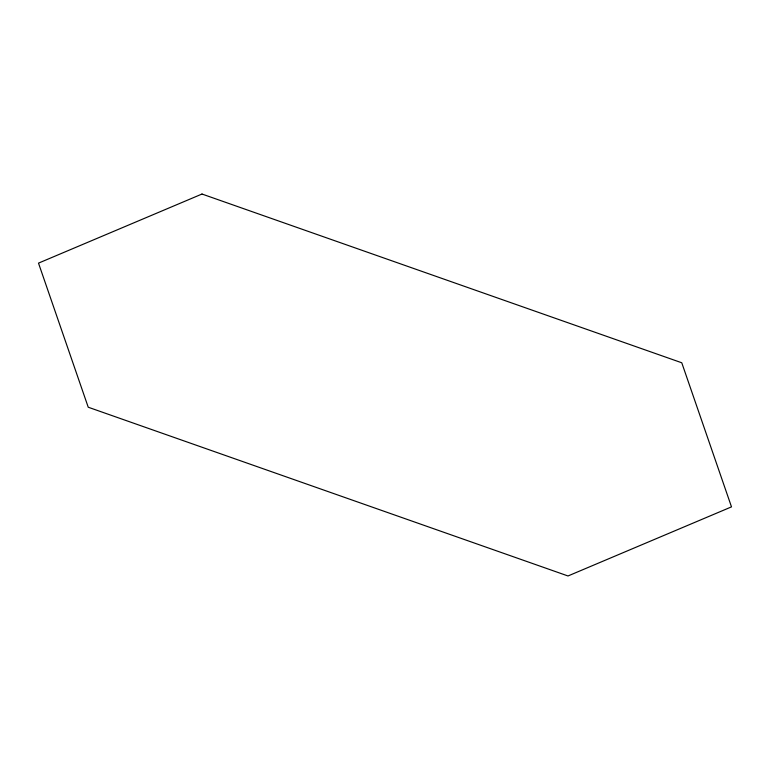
<?xml version="1.0" encoding="UTF-8"?>
<svg xmlns="http://www.w3.org/2000/svg" width="770" height="770" viewBox="0 0 770 770"><rect width="100%" height="100%" fill="white"/><g stroke="black" fill="none" stroke-linecap="round" stroke-linejoin="round"><path stroke-width="1.16" d="M202 194.03L38.5 263.128L88.232 407.224L568 575.97L731.5 506.872L681.768 362.776L202 194.03"/></g></svg>
